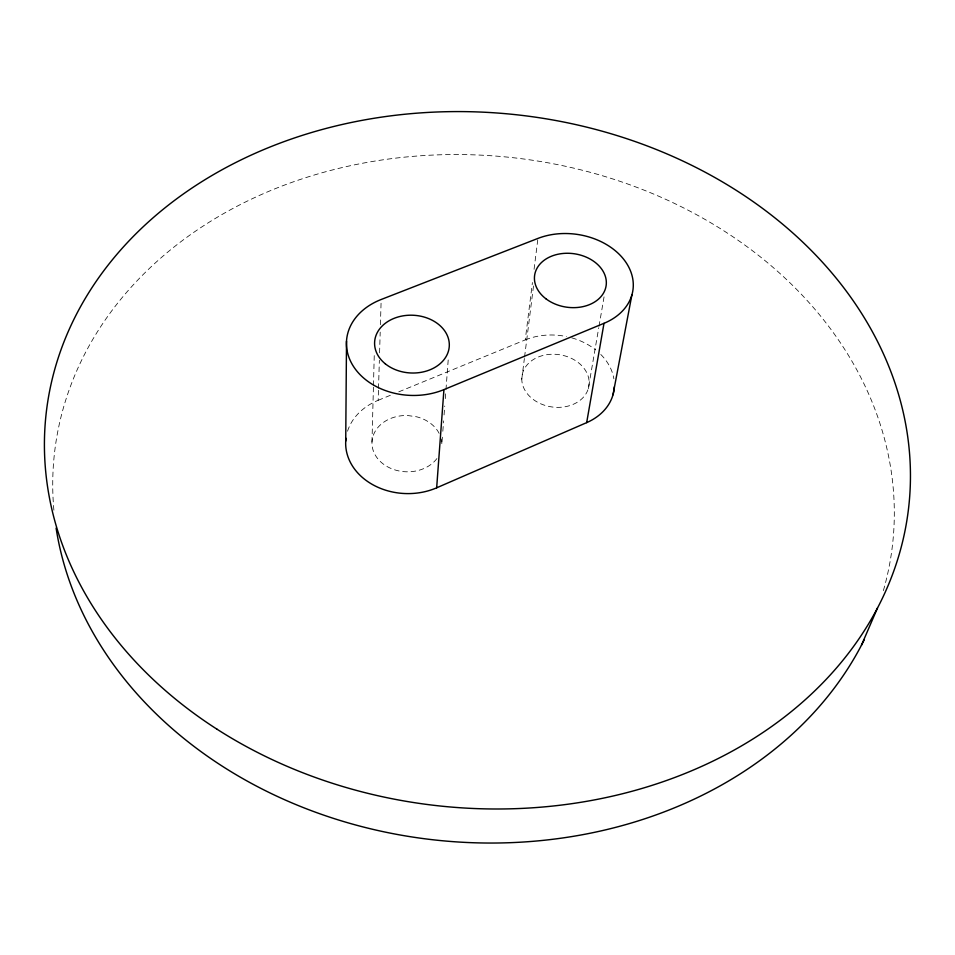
<?xml version="1.0" encoding="UTF-8"?>
<svg xmlns="http://www.w3.org/2000/svg" width="955" height="955" viewBox="0 0 955 955"><rect width="100%" height="100%" fill="white"/><g stroke="black" fill="none" stroke-linecap="round" stroke-linejoin="round"><path stroke-width="0.72" stroke-dasharray="4.78 3.58" d="M371.973 442.058L373.429 386.966M373.465 385.474L374.324 352.717M347.536 431.218A61.168 49.254 2.7 0 1 378.168 400.312L378.478 389.938M378.514 388.446L379.362 360.286M379.577 352.873L380.197 332.113M380.412 324.7L381.081 302.472M442.38 437.199L441.819 444.612A34.953 28.137 2.7 0 0 441.15 438.751M442.822 431.266L443.609 420.88M444.051 414.948L444.732 406.042M445.293 398.629L445.842 391.216M445.961 389.724L448.42 357.086M398.784 391.837L525.262 339.896L532.424 282.537M534.072 269.298L537.749 239.884M521.764 379.219L524.379 358.507M524.558 357.039L533.678 284.578M588.304 388.649A33.843 26.394 8.4 0 0 545.615 354.89A33.843 26.394 8.4 0 0 532.484 398.868A33.843 26.394 8.4 0 0 588.304 388.649L598.749 327.756M599 326.3L604.479 294.403M378.168 400.312L390.535 395.227M53.898 510.209A421.525 343.358 5.8 0 1 506.83 157.05A421.525 343.358 5.8 0 1 882.933 592.148M436.889 458.579A34.953 28.137 2.7 0 1 394.343 469.729A34.953 28.137 2.7 0 1 372.629 437.593A34.953 28.137 2.7 0 1 407.785 415.532L416.702 416.81A34.953 28.137 2.7 0 1 440.351 436.137M525.262 339.896A59.234 46.21 8.4 0 1 566.434 336.554M571.759 337.855A59.234 46.21 8.4 0 1 595.574 349.817M600.791 354.46A59.234 46.21 8.4 0 1 613.886 378.825"/><path stroke-width="1.43" d="M345.722 441.103L346.51 341.198M345.985 438.261A61.168 49.254 2.7 0 0 373.202 484.937A61.168 49.254 2.7 0 0 436.662 487.814L443.932 389.616L604.002 323.315A63.233 47.225 8.2 0 0 623.925 259.581A63.233 47.225 8.2 0 0 537.94 238.416L381.164 299.5A65.441 50.567 3 0 0 354.46 367.902A65.441 50.567 3 0 0 443.932 389.616M436.662 487.814L586.668 422.635L604.002 323.315M612.979 394.857L631.876 294.988M861.47 645.186L877.502 608.001M864.239 639.766A421.525 343.358 5.8 0 1 420.307 838.18A421.525 343.358 5.8 0 1 56.106 528.115M614.328 386.894A59.234 46.21 8.4 0 1 586.668 422.635M217 729.202A433.809 347.716 5.8 0 0 907.25 518.076A433.809 347.716 5.8 0 0 308.047 133.581A433.809 347.716 5.8 0 0 217 729.202M385.235 363.76A37.388 28.889 3 0 0 447.931 352.67A37.388 28.889 3 0 0 402.676 315.914A37.388 28.889 3 0 0 385.235 363.76M545.997 298.843A36.123 26.979 8.2 0 0 605.47 288.601A36.123 26.979 8.2 0 0 559.678 253.911A36.123 26.979 8.2 0 0 545.997 298.843"/></g></svg>
